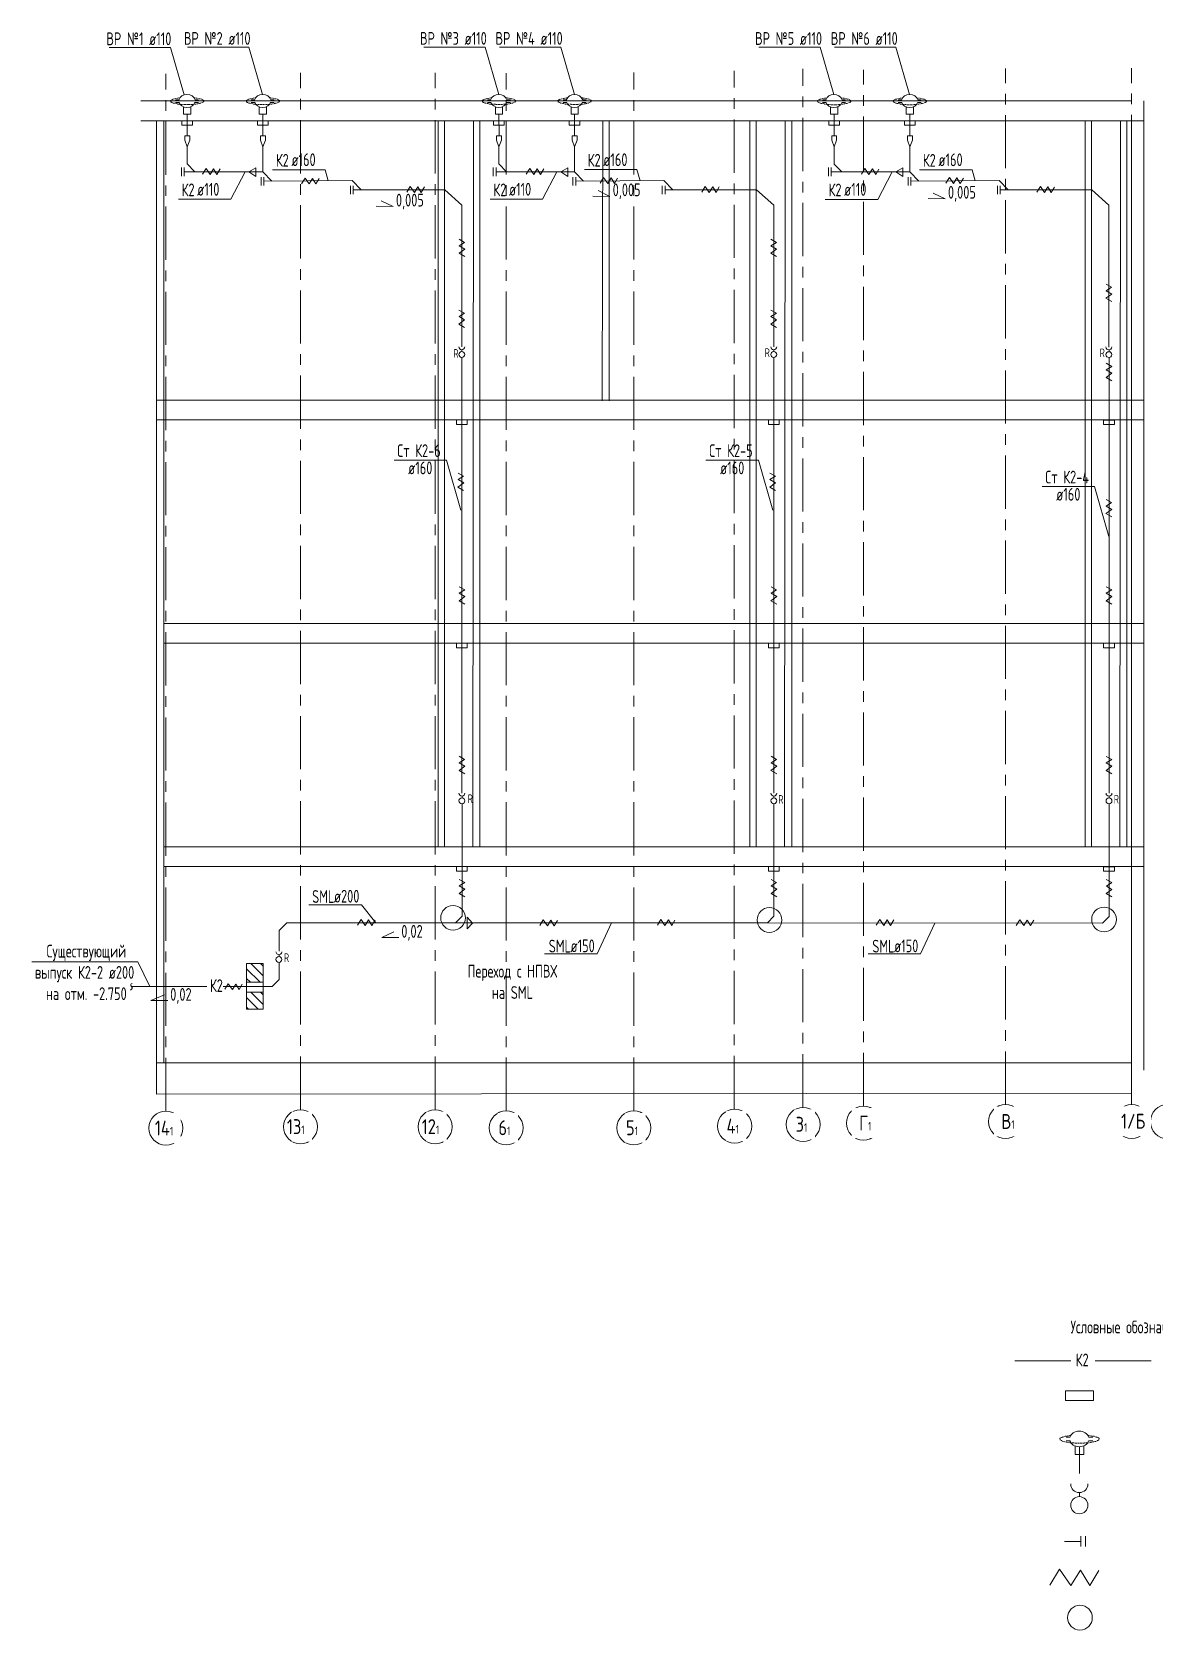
# Model space of a CAD drawing. Header units: millimetres. Extents: x -8689834 to 9419935, y -284943 to 166066.
# Drawn here: x -115107 to -88731, y -237618 to -200070 of the extents above; entities that cross this region are included whole.
import ezdxf

# ---------------------------------------------------------------- set-up
doc = ezdxf.new("R2010")
doc.units = ezdxf.units.MM
doc.header["$MEASUREMENT"] = 0
doc.linetypes.add('CENTER', pattern=[2, 1.25, -0.25, 0.25, -0.25])
doc.layers.get('0').update_dxf_attribs({"color": 250, "lineweight": 9})
for name, color, linetype in [('PDF _0', 7, 'Continuous'), ('PDF __ВК-Text VK', 7, 'Continuous'), ('PDF __ВК-противопожарная муфта', 1, 'Continuous'), ('PDF __ВК-стены', 7, 'Continuous'), ('PDF __Переход', 7, 'Continuous'), ('PDF __Пескоуловитель', 7, 'Continuous'), ('PDF __эл.подогрев', 1, 'Continuous'), ('PDF _АР_Перегородки кирпич штрих', 1, 'Continuous'), ('АР_Кровля дорожки', 245, 'Continuous')]:
    doc.layers.add(name, color=color, linetype=linetype)
doc.layers.add('PDF __К2', color=7, linetype='Continuous', true_color=0xb800b8)
doc.layers.add('АР_Оси', color=195, linetype='Continuous', lineweight=9)
doc.layers.add('ВК_канализация', color=32, linetype='Continuous', lineweight=30)
doc.styles.add('ISOCPEUR', font='isocpeur.ttf', dxfattribs={"width": 0.7})
doc.styles.add('ГОСТ 2.304', font='isocpeur.ttf', dxfattribs={"width": 0.7})

msp = doc.modelspace()

# ---------------------------------------------------------------- linework, layer by layer
at = {"color": 1, "ltscale": 500}
for centre in [(-105208.3, -220884.8), (-97771.5, -220935.7), (-89906.5, -220923), (-90472.2, -237327.8)]:
    msp.add_circle(centre, 290.3, dxfattribs=at)
at = {"layer": 'PDF _0', "lineweight": 13}
msp.add_lwpolyline([(-109671.8, -221960.8), (-109671.8, -223030.8), (-110062.5, -223030.8), (-110062.5, -221960.8)], close=True, dxfattribs=at)
for points in [[(-109671.8, -222399.7), (-110062.5, -222399.7)], [(-109671.8, -222634.1), (-110062.5, -222634.1)]]:
    msp.add_lwpolyline(points, dxfattribs=at)
at = {"layer": 'PDF __ВК-Text VK', "lineweight": 13}
for points in [[(-101800.2, -203797.4), (-101520.1, -203932.5), (-101922.7, -203924.7)], [(-93919.2, -203855.5), (-93639.1, -203990.5), (-94041.7, -203982.8)], [(-106895.3, -204039.3), (-106615.1, -204174.3), (-107017.8, -204166.5)], [(-106601.9, -221215.3), (-106884.6, -221344.9), (-106481.9, -221344.9)], [(-111992.1, -222694.2), (-112316.7, -222826.4), (-111913.9, -222826.4)]]:
    msp.add_lwpolyline(points, dxfattribs=at)
at = {"layer": 'PDF __ВК-противопожарная муфта', "lineweight": 13}
for points in [[(-111586.2, -202155.7), (-111333.7, -202155.7), (-111333.7, -202257.8), (-111586.2, -202257.8)], [(-109806.9, -202155.7), (-109554.5, -202155.7), (-109554.5, -202257.8), (-109806.9, -202257.8)], [(-104256.8, -202155.1), (-104004.3, -202155.1), (-104004.3, -202257.3), (-104256.8, -202257.3)], [(-102477.5, -202155.1), (-102225, -202155.1), (-102225, -202257.3), (-102477.5, -202257.3)], [(-96378.3, -202157.4), (-96125.9, -202157.4), (-96125.9, -202259.6), (-96378.3, -202259.6)], [(-94599.1, -202157.4), (-94346.6, -202157.4), (-94346.6, -202259.6), (-94599.1, -202259.6)], [(-105126.4, -209185.9), (-104873.9, -209185.9), (-104873.9, -209294.1), (-105126.4, -209294.1)], [(-97794, -209185.9), (-97541.5, -209185.9), (-97541.5, -209294.1), (-97794, -209294.1)], [(-89915.5, -209188.3), (-89663, -209188.3), (-89663, -209296.5), (-89915.5, -209296.5)], [(-105126.4, -214430.8), (-104873.9, -214430.8), (-104873.9, -214539), (-105126.4, -214539)], [(-97794, -214430.8), (-97541.5, -214430.8), (-97541.5, -214539), (-97794, -214539)], [(-89915.5, -214433.2), (-89663, -214433.2), (-89663, -214541.4), (-89915.5, -214541.4)], [(-105126.4, -219679.9), (-104873.9, -219679.9), (-104873.9, -219788.1), (-105126.4, -219788.1)], [(-97794, -219679.9), (-97541.5, -219679.9), (-97541.5, -219788.1), (-97794, -219788.1)], [(-89915.5, -219682.3), (-89663, -219682.3), (-89663, -219790.5), (-89915.5, -219790.5)], [(-90154.5, -232224.2), (-90154.5, -231995.8), (-90809.7, -231995.8), (-90809.7, -232224.2)]]:
    msp.add_lwpolyline(points, close=True, dxfattribs=at)
at = {"layer": 'PDF __ВК-стены', "color": 18, "lineweight": 13, "true_color": 0x000000}
for points in [[(-112551.2, -201690), (-89258, -201690)], [(-88970.1, -201690), (-88970.1, -224463.4)], [(-112551.2, -202155.7), (-89258, -202155.7)], [(-112551.2, -202155.7), (-89258, -202155.7)], [(-112177.8, -202155.7), (-112177.8, -225023.8)], [(-112008.5, -202155.7), (-112008.5, -224293.7)], [(-105561.5, -202161.4), (-105561.5, -219214.3)], [(-105411.2, -202161.4), (-105411.2, -219214.3)], [(-104728, -202155.7), (-104746.9, -219214.3)], [(-104577.6, -202155.7), (-104577.6, -219214.3)], [(-101687.3, -202162), (-101706.2, -208733.8)], [(-101536.9, -202162), (-101536.9, -208733.8)], [(-98232.1, -202161.4), (-98232.1, -219214.3)], [(-98081.7, -202161.4), (-98081.7, -219214.3)], [(-97398.5, -202155.7), (-97417.5, -219214.3)], [(-97248.2, -202155.7), (-97248.2, -219214.3)], [(-90353.7, -202163.7), (-90353.7, -219216.6)], [(-90203.3, -202163.7), (-90203.3, -219216.6)], [(-89520.1, -202158), (-89539.1, -219216.6)], [(-89369.7, -202158), (-89369.7, -219216.6)], [(-89258, -202155.7), (-89258, -224293.7)], [(-89258, -202155.7), (-88970.1, -202155.7)], [(-112177.8, -208720.3), (-89258, -208720.3)], [(-89258, -208720.3), (-88970.1, -208720.3)], [(-112174.7, -209185.9), (-89258, -209185.9)], [(-89258, -209185.9), (-88970.1, -209185.9)], [(-112008.5, -213969.4), (-89258, -213969.4)], [(-89258, -213969.4), (-88970.1, -213969.4)], [(-112008.5, -214430.8), (-89258, -214430.8)], [(-89258, -214430.8), (-88970.1, -214430.8)], [(-112008.5, -219214.3), (-89258, -219214.3)], [(-89258, -219214.3), (-88970.1, -219214.3)], [(-112008.5, -219679.9), (-89258, -219679.9)], [(-112008.5, -219679.9), (-89258, -219679.9)], [(-89258, -219679.9), (-88970.1, -219679.9)], [(-112177.8, -225023.8), (-89258, -225007.7)]]:
    msp.add_lwpolyline(points, dxfattribs=at)
at = {"layer": 'PDF __К2', "lineweight": 13}
for points in [[(-111646.3, -201663), (-111730.5, -201663)], [(-111730.5, -201729.1), (-111646.3, -201729.1)], [(-111544.1, -201831.3), (-111544.1, -201999.6)], [(-111375.8, -201999.6), (-111544.1, -201999.6)], [(-111460, -201999.6), (-111457, -202510.3)], [(-111375.8, -201831.3), (-111375.8, -201999.6)], [(-111189.5, -201663), (-111273.6, -201663)], [(-111273.6, -201729.1), (-111189.5, -201729.1)], [(-109867, -201663), (-109951.2, -201663)], [(-109951.2, -201729.1), (-109867, -201729.1)], [(-109764.9, -201831.3), (-109764.9, -201999.6)], [(-109596.6, -201999.6), (-109764.9, -201999.6)], [(-109680.7, -201999.6), (-109680.7, -202510.3)], [(-109596.6, -201831.3), (-109596.6, -201999.6)], [(-109410.2, -201663), (-109494.4, -201663)], [(-109494.4, -201729.1), (-109410.2, -201729.1)], [(-104316.9, -201662.4), (-104401, -201662.4)], [(-104401, -201728.5), (-104316.9, -201728.5)], [(-104214.7, -201830.7), (-104214.7, -201999)], [(-104046.4, -201999), (-104214.7, -201999)], [(-104130.5, -201999), (-104127.5, -202509.7)], [(-104046.4, -201830.7), (-104046.4, -201999)], [(-103860, -201662.4), (-103944.2, -201662.4)], [(-103944.2, -201728.5), (-103860, -201728.5)], [(-102537.6, -201662.4), (-102621.8, -201662.4)], [(-102621.8, -201728.5), (-102537.6, -201728.5)], [(-102435.4, -201830.7), (-102435.4, -201999)], [(-102267.1, -201999), (-102435.4, -201999)], [(-102351.3, -201999), (-102351.3, -202509.7)], [(-102267.1, -201830.7), (-102267.1, -201999)], [(-102080.8, -201662.4), (-102164.9, -201662.4)], [(-102164.9, -201728.5), (-102080.8, -201728.5)], [(-96438.4, -201664.7), (-96522.6, -201664.7)], [(-96522.6, -201730.9), (-96438.4, -201730.9)], [(-96336.3, -201833.1), (-96336.3, -202001.4)], [(-96167.9, -202001.4), (-96336.3, -202001.4)], [(-96252.1, -202001.4), (-96249.1, -202512.1)], [(-96167.9, -201833.1), (-96167.9, -202001.4)], [(-95981.6, -201664.7), (-96065.8, -201664.7)], [(-96065.8, -201730.9), (-95981.6, -201730.9)], [(-94659.2, -201664.7), (-94743.3, -201664.7)], [(-94743.3, -201730.9), (-94659.2, -201730.9)], [(-94557, -201833.1), (-94557, -202001.4)], [(-94388.7, -202001.4), (-94557, -202001.4)], [(-94472.8, -202001.4), (-94472.8, -202512.1)], [(-94388.7, -201833.1), (-94388.7, -202001.4)], [(-94202.3, -201664.7), (-94286.5, -201664.7)], [(-94286.5, -201730.9), (-94202.3, -201730.9)], [(-111460, -202768.8), (-111460, -203171.5), (-111279.6, -203357.9)], [(-109680.7, -202768.8), (-109680.7, -203357.9), (-109469.3, -203576.4)], [(-104130.5, -202768.2), (-104130.5, -203171), (-103950.2, -203357.3)], [(-102351.3, -202768.2), (-102351.3, -203357.3), (-102139.8, -203575.8)], [(-96252.1, -202770.6), (-96252.1, -203173.3), (-96071.8, -203359.6)], [(-94472.8, -202770.6), (-94472.8, -203359.6), (-94261.4, -203578.1)], [(-111592.2, -203255.7), (-111592.2, -203460)], [(-111526.1, -203255.7), (-111526.1, -203460)], [(-111526.1, -203357.9), (-109680.7, -203357.9)], [(-109720.7, -203480.2), (-109720.7, -203678.6)], [(-109654.6, -203480.2), (-109654.6, -203678.6)], [(-104262.8, -203255.1), (-104262.8, -203459.5)], [(-104196.7, -203255.1), (-104196.7, -203459.5)], [(-104196.7, -203357.3), (-102351.3, -203357.3)], [(-102391.3, -203479.6), (-102391.3, -203678)], [(-102325.1, -203479.6), (-102325.1, -203678)], [(-96384.3, -203257.5), (-96384.3, -203461.8)], [(-96318.2, -203257.5), (-96318.2, -203461.8)], [(-96318.2, -203359.6), (-94472.8, -203359.6)], [(-94512.8, -203482), (-94512.8, -203680.3)], [(-94446.7, -203482), (-94446.7, -203680.3)], [(-109654.6, -203576.4), (-107580.5, -203562)], [(-107620.4, -203684.3), (-107620.4, -203882.7)], [(-107580.5, -203562), (-107580.5, -203562), (-107369, -203780.5)], [(-107554.3, -203684.3), (-107554.3, -203882.7)], [(-107554.3, -203780.5), (-105403.3, -203780.5)], [(-105403.3, -203780.5), (-105000.2, -204141.4)], [(-102325.1, -203575.8), (-100251, -203561.5)], [(-100291, -203683.8), (-100291, -203882.1)], [(-100251, -203561.5), (-100251, -203561.5), (-100039.6, -203780)], [(-100224.9, -203683.8), (-100224.9, -203882.1)], [(-100224.9, -203780.5), (-98073.8, -203780.5)], [(-98073.8, -203780.5), (-97670.7, -204141.4)], [(-94446.7, -203578.1), (-92372.6, -203563.8)], [(-92412.6, -203686.1), (-92412.6, -203884.5)], [(-92372.6, -203563.8), (-92372.6, -203563.8), (-92161.1, -203782.3)], [(-92346.5, -203686.1), (-92346.5, -203884.5)], [(-92346.5, -203782.9), (-90195.4, -203782.9)], [(-90195.4, -203782.9), (-89792.3, -204143.7)], [(-105000.2, -204141.4), (-105000.2, -207471.5)], [(-97670.7, -204141.4), (-97670.7, -207471.5)], [(-89792.3, -204143.7), (-89792.3, -207473.9)], [(-105000.2, -207543.6), (-105000.2, -207579.7)], [(-105000.2, -207543.6), (-105000.2, -207579.7)], [(-97667.7, -207543.6), (-97667.7, -207579.7)], [(-97667.7, -207543.6), (-97667.7, -207579.7)], [(-89789.3, -207546), (-89789.3, -207582.1)], [(-89789.3, -207546), (-89789.3, -207582.1)], [(-105000.2, -207724), (-105000.2, -217954.5)], [(-97667.7, -207724), (-97667.7, -217954.5)], [(-89789.3, -207726.3), (-89789.3, -217956.8)], [(-104997.1, -218029.6), (-104997.1, -218071.7)], [(-104997.1, -218029.6), (-104997.1, -218071.7)], [(-104997.1, -218029.6), (-104997.1, -218071.7)], [(-97664.7, -218029.6), (-97664.7, -218071.7)], [(-97664.7, -218029.6), (-97664.7, -218071.7)], [(-97664.7, -218029.6), (-97664.7, -218071.7)], [(-89786.3, -218032), (-89786.3, -218074.1)], [(-89786.3, -218032), (-89786.3, -218074.1)], [(-89786.3, -218032), (-89786.3, -218074.1)], [(-104997.1, -218210), (-104997.1, -220848.8)], [(-97664.7, -218210), (-97664.7, -220848.8)], [(-89786.3, -218212.3), (-89786.3, -220851.2)], [(-109118.8, -221005.1), (-109299.1, -221185.4)], [(-109118.8, -221005.1), (-105357.8, -221005.1)], [(-105357.8, -221005.1), (-105153.4, -221005.1), (-104997.1, -220848.8)], [(-105153.4, -221005.1), (-97821, -221005.1), (-97664.7, -220848.8)], [(-97821, -221005.1), (-89942.6, -221007.4), (-89786.3, -220851.2)], [(-109299.1, -221185.4), (-109299.1, -221666.3)], [(-109299.1, -221756.5), (-109299.1, -221798.6)], [(-109299.1, -221936.8), (-109299.1, -222333.5)], [(-110994.2, -222495.8), (-112767.5, -222495.8)], [(-109461.4, -222495.8), (-110615.5, -222495.8)], [(-109299.1, -222333.5), (-109461.4, -222495.8)], [(-90690.3, -231294.7), (-92000.6, -231294.7)], [(-88802.3, -231294.7), (-90112.6, -231294.7)], [(-90701.5, -233089.8), (-90797.7, -233089.8)], [(-90166.5, -233089.8), (-90262.7, -233089.8)], [(-90797.7, -233173.9), (-90701.5, -233173.9)], [(-90581.3, -233294.1), (-90581.3, -233492.5)], [(-90382.9, -233492.5), (-90581.3, -233492.5)], [(-90485.1, -233312.2), (-90485.1, -233937.3)], [(-90382.9, -233294.1), (-90382.9, -233492.5)], [(-90262.7, -233173.9), (-90166.5, -233173.9)], [(-90485.1, -234490.3), (-90485.1, -234388.2)], [(-90485.1, -234490.3), (-90485.1, -234388.2)], [(-90449, -235416), (-90449, -235656.5)], [(-90340.8, -235416), (-90340.8, -235656.5)], [(-90449, -235536.3), (-90833.7, -235536.3)]]:
    msp.add_lwpolyline(points, dxfattribs=at)
at = {"layer": 'PDF __К2', "color": 7, "lineweight": 13}
for points in [[(-111399.9, -202510.3), (-111399.9, -202612.5), (-111460, -202768.8), (-111514.1, -202612.5), (-111514.1, -202510.3)], [(-109620.6, -202510.3), (-109620.6, -202612.5), (-109680.7, -202768.8), (-109734.8, -202612.5), (-109734.8, -202510.3)], [(-104070.4, -202509.7), (-104070.4, -202611.9), (-104130.5, -202768.2), (-104184.6, -202611.9), (-104184.6, -202509.7)], [(-102291.2, -202509.7), (-102291.2, -202611.9), (-102351.3, -202768.2), (-102405.4, -202611.9), (-102405.4, -202509.7)], [(-96192, -202512.1), (-96192, -202614.3), (-96252.1, -202770.6), (-96306.2, -202614.3), (-96306.2, -202512.1)], [(-94412.7, -202512.1), (-94412.7, -202614.3), (-94472.8, -202770.6), (-94526.9, -202614.3), (-94526.9, -202512.1)]]:
    msp.add_lwpolyline(points, close=True, dxfattribs=at)
for points in [[(-109843, -203259.3), (-109843, -203466.1), (-110005.3, -203357.9), (-109843, -203259.3)], [(-102513.6, -203258.8), (-102513.6, -203465.5), (-102675.9, -203357.3), (-102513.6, -203258.8)], [(-94635.1, -203261.1), (-94635.1, -203467.8), (-94797.4, -203359.6), (-94635.1, -203261.1)]]:
    msp.add_lwpolyline(points, dxfattribs=at)
at = {"layer": 'PDF __К2', "lineweight": 13}
for centre, radius in [((-105003.2, -207648.8), 69.1), ((-97670.7, -207648.8), 69.1), ((-89792.3, -207651.2), 69.1), ((-105000.2, -218134.8), 69.1), ((-97667.7, -218134.8), 69.1), ((-89789.3, -218137.2), 69.1), ((-109302.1, -221861.7), 69.1), ((-90488.1, -234685.7), 201.4)]:
    msp.add_circle(centre, radius, dxfattribs=at)
for centre, radius, start, end in [((-105003.2, -207468.5), 69.1, 180.00003, 359.99997), ((-97670.7, -207468.5), 69.1, 180.00003, 359.99997), ((-89792.3, -207470.8), 69.1, 180.00003, 359.99997), ((-105000.2, -217954.5), 69.1, 180.00003, 359.99997), ((-97667.7, -217954.5), 69.1, 180.00003, 359.99997), ((-89789.3, -217956.8), 69.1, 180.00003, 359.99997), ((-109302.1, -221681.3), 69.1, 179.98351, 359.98351), ((-90488.1, -234186.8), 201.4, 180, 0)]:
    msp.add_arc(centre, radius, start, end, dxfattribs=at)
for points in [[(-111463, -201536.7), (-111551.6, -201536.7), (-111628.4, -201586.5), (-111647.8, -201656.6)], [(-111278.2, -201656.6), (-111297.5, -201586.5), (-111374.3, -201536.7), (-111463, -201536.7)], [(-109683.7, -201536.7), (-109772.4, -201536.7), (-109849.2, -201586.5), (-109868.5, -201656.6)], [(-109498.9, -201656.6), (-109518.3, -201586.5), (-109595.1, -201536.7), (-109683.7, -201536.7)], [(-104133.5, -201536.2), (-104222.2, -201536.2), (-104299, -201586), (-104318.3, -201656)], [(-103948.8, -201656), (-103968.1, -201586), (-104044.9, -201536.2), (-104133.5, -201536.2)], [(-102354.3, -201536.2), (-102442.9, -201536.2), (-102519.7, -201586), (-102539.1, -201656)], [(-102169.5, -201656), (-102188.8, -201586), (-102265.6, -201536.2), (-102354.3, -201536.2)], [(-96255.1, -201538.5), (-96343.8, -201538.5), (-96420.5, -201588.3), (-96439.9, -201658.4)], [(-96070.3, -201658.4), (-96089.7, -201588.3), (-96166.4, -201538.5), (-96255.1, -201538.5)], [(-94475.8, -201538.5), (-94564.5, -201538.5), (-94641.3, -201588.3), (-94660.6, -201658.4)], [(-94291.1, -201658.4), (-94310.4, -201588.3), (-94387.2, -201538.5), (-94475.8, -201538.5)], [(-111647.8, -201723.5), (-111628.4, -201793.5), (-111551.6, -201843.3), (-111463, -201843.3)], [(-111463, -201843.3), (-111374.3, -201843.3), (-111297.5, -201793.5), (-111278.2, -201723.5)], [(-109868.5, -201723.5), (-109849.2, -201793.5), (-109772.4, -201843.3), (-109683.7, -201843.3)], [(-109683.7, -201843.3), (-109595.1, -201843.3), (-109518.3, -201793.5), (-109498.9, -201723.5)], [(-104318.3, -201722.9), (-104299, -201792.9), (-104222.2, -201842.7), (-104133.5, -201842.7)], [(-104133.5, -201842.7), (-104044.9, -201842.7), (-103968.1, -201792.9), (-103948.8, -201722.9)], [(-102539.1, -201722.9), (-102519.7, -201792.9), (-102442.9, -201842.7), (-102354.3, -201842.7)], [(-102354.3, -201842.7), (-102265.6, -201842.7), (-102188.8, -201792.9), (-102169.5, -201722.9)], [(-96439.9, -201725.2), (-96420.5, -201795.3), (-96343.8, -201845.1), (-96255.1, -201845.1)], [(-96255.1, -201845.1), (-96166.4, -201845.1), (-96089.7, -201795.3), (-96070.3, -201725.2)], [(-94660.6, -201725.2), (-94641.3, -201795.3), (-94564.5, -201845.1), (-94475.8, -201845.1)], [(-94475.8, -201845.1), (-94387.2, -201845.1), (-94310.4, -201795.3), (-94291.1, -201725.2)], [(-90488.1, -232945.5), (-90593.6, -232945.5), (-90685.1, -233005.1), (-90708.1, -233088.8)], [(-90708.1, -233168.8), (-90685.1, -233252.6), (-90593.6, -233312.2), (-90488.1, -233312.2)], [(-90268.1, -233088.8), (-90291.1, -233005.1), (-90382.6, -232945.5), (-90488.1, -232945.5)], [(-90488.1, -233312.2), (-90382.6, -233312.2), (-90291.1, -233252.6), (-90268.1, -233168.8)]]:
    msp.add_open_spline(points, degree=3, dxfattribs=at)
at = {"layer": 'PDF __Переход', "lineweight": 13}
msp.add_lwpolyline([(-104755.1, -221007.3), (-104875.3, -220869.1), (-104875.3, -221145.6)], close=True, dxfattribs=at)
at = {"layer": 'PDF __Пескоуловитель', "lineweight": 13}
msp.add_lwpolyline([(-112749.5, -222423.7), (-112773.5, -222435.7), (-112785.5, -222453.8), (-112779.5, -222471.8), (-112767.5, -222495.8), (-112755.5, -222519.9), (-112755.5, -222543.9), (-112767.5, -222562), (-112791.5, -222580)], dxfattribs=at)
at = {"layer": 'PDF __эл.подогрев', "lineweight": 13}
for points in [[(-111712.4, -201632.9), (-111688.4, -201626.9)], [(-111676.4, -201626.9), (-111652.3, -201620.9)], [(-111640.3, -201620.9), (-111628.3, -201620.9)], [(-111291.7, -201620.9), (-111267.6, -201620.9)], [(-111255.6, -201626.9), (-111231.6, -201626.9)], [(-111219.5, -201626.9), (-111189.5, -201632.9)], [(-109933.2, -201632.9), (-109909.1, -201626.9)], [(-109897.1, -201626.9), (-109873.1, -201620.9)], [(-109861, -201620.9), (-109849, -201620.9)], [(-109512.4, -201620.9), (-109488.4, -201620.9)], [(-109476.3, -201626.9), (-109452.3, -201626.9)], [(-109440.3, -201626.9), (-109410.2, -201632.9)], [(-104383, -201632.3), (-104359, -201626.3)], [(-104346.9, -201626.3), (-104322.9, -201620.3)], [(-104310.9, -201620.3), (-104298.9, -201620.3)], [(-103962.2, -201620.3), (-103938.2, -201620.3)], [(-103926.2, -201626.3), (-103902.1, -201626.3)], [(-103890.1, -201626.3), (-103860, -201632.3)], [(-102603.7, -201632.3), (-102579.7, -201626.3)], [(-102567.7, -201626.3), (-102543.6, -201620.3)], [(-102531.6, -201620.3), (-102519.6, -201620.3)], [(-102183, -201620.3), (-102158.9, -201620.3)], [(-102146.9, -201626.3), (-102122.9, -201626.3)], [(-102110.8, -201626.3), (-102080.8, -201632.3)], [(-96504.6, -201634.7), (-96480.5, -201628.7)], [(-96468.5, -201628.7), (-96444.5, -201622.7)], [(-96432.4, -201622.7), (-96420.4, -201622.7)], [(-96083.8, -201622.7), (-96059.7, -201622.7)], [(-96047.7, -201628.7), (-96023.7, -201628.7)], [(-96011.7, -201628.7), (-95981.6, -201634.7)], [(-94725.3, -201634.7), (-94701.3, -201628.7)], [(-94689.2, -201628.7), (-94665.2, -201622.7)], [(-94653.2, -201622.7), (-94641.1, -201622.7)], [(-94304.5, -201622.7), (-94280.5, -201622.7)], [(-94268.5, -201628.7), (-94244.4, -201628.7)], [(-94232.4, -201628.7), (-94202.3, -201634.7)], [(-111850.7, -201687), (-111850.7, -201681), (-111832.7, -201669)], [(-111838.7, -201717.1), (-111844.7, -201711), (-111850.7, -201699)], [(-111802.6, -201735.1), (-111820.6, -201729.1), (-111826.6, -201723.1)], [(-111820.6, -201663), (-111796.6, -201650.9)], [(-111766.5, -201747.1), (-111784.6, -201741.1), (-111790.6, -201735.1)], [(-111784.6, -201650.9), (-111760.5, -201644.9)], [(-111730.5, -201753.1), (-111736.5, -201753.1), (-111754.5, -201747.1)], [(-111748.5, -201638.9), (-111724.5, -201632.9)], [(-111694.4, -201759.1), (-111718.4, -201753.1)], [(-111658.3, -201765.1), (-111676.4, -201765.1), (-111682.4, -201759.1)], [(-111622.3, -201771.2), (-111646.3, -201765.1)], [(-111586.2, -201771.2), (-111610.2, -201771.2)], [(-111544.1, -201771.2), (-111568.2, -201771.2)], [(-111508.1, -201777.2), (-111532.1, -201777.2)], [(-111472, -201777.2), (-111496, -201777.2)], [(-111435.9, -201777.2), (-111460, -201777.2)], [(-111393.8, -201777.2), (-111423.9, -201777.2)], [(-111357.8, -201771.2), (-111381.8, -201777.2)], [(-111321.7, -201771.2), (-111345.8, -201771.2)], [(-111285.7, -201765.1), (-111309.7, -201771.2)], [(-111249.6, -201765.1), (-111273.6, -201765.1)], [(-111207.5, -201759.1), (-111231.6, -201759.1)], [(-111171.4, -201753.1), (-111183.5, -201753.1), (-111195.5, -201753.1)], [(-111177.5, -201638.9), (-111171.4, -201638.9), (-111153.4, -201644.9)], [(-111135.4, -201741.1), (-111159.4, -201747.1)], [(-111141.4, -201644.9), (-111123.4, -201650.9), (-111117.3, -201650.9)], [(-111099.3, -201729.1), (-111123.4, -201735.1)], [(-111105.3, -201656.9), (-111087.3, -201663), (-111087.3, -201669)], [(-111069.3, -201705), (-111075.3, -201711), (-111087.3, -201723.1)], [(-111075.3, -201675), (-111069.3, -201681), (-111063.2, -201699)], [(-110071.4, -201687), (-110071.4, -201681), (-110053.4, -201669)], [(-110059.4, -201717.1), (-110065.4, -201711), (-110071.4, -201699)], [(-110023.3, -201735.1), (-110041.4, -201729.1), (-110047.4, -201723.1)], [(-110041.4, -201663), (-110017.3, -201650.9)], [(-109987.3, -201747.1), (-110005.3, -201741.1), (-110011.3, -201735.1)], [(-110005.3, -201650.9), (-109981.3, -201644.9)], [(-109951.2, -201753.1), (-109957.2, -201753.1), (-109975.2, -201747.1)], [(-109969.2, -201638.9), (-109945.2, -201632.9)], [(-109915.1, -201759.1), (-109939.2, -201753.1)], [(-109879.1, -201765.1), (-109897.1, -201765.1), (-109903.1, -201759.1)], [(-109843, -201771.2), (-109867, -201765.1)], [(-109806.9, -201771.2), (-109831, -201771.2)], [(-109764.9, -201771.2), (-109788.9, -201771.2)], [(-109728.8, -201777.2), (-109752.8, -201777.2)], [(-109692.7, -201777.2), (-109716.8, -201777.2)], [(-109656.7, -201777.2), (-109680.7, -201777.2)], [(-109614.6, -201777.2), (-109644.6, -201777.2)], [(-109578.5, -201771.2), (-109602.6, -201777.2)], [(-109542.5, -201771.2), (-109566.5, -201771.2)], [(-109506.4, -201765.1), (-109530.4, -201771.2)], [(-109470.3, -201765.1), (-109494.4, -201765.1)], [(-109428.2, -201759.1), (-109452.3, -201759.1)], [(-109392.2, -201753.1), (-109404.2, -201753.1), (-109416.2, -201753.1)], [(-109398.2, -201638.9), (-109392.2, -201638.9), (-109374.1, -201644.9)], [(-109356.1, -201741.1), (-109380.2, -201747.1)], [(-109362.1, -201644.9), (-109344.1, -201650.9), (-109338.1, -201650.9)], [(-109320, -201729.1), (-109344.1, -201735.1)], [(-109326.1, -201656.9), (-109308, -201663), (-109308, -201669)], [(-109290, -201705), (-109296, -201711), (-109308, -201723.1)], [(-109296, -201675), (-109290, -201681), (-109284, -201699)], [(-104521.3, -201686.4), (-104521.3, -201680.4), (-104503.2, -201668.4)], [(-104509.2, -201716.5), (-104515.2, -201710.5), (-104521.3, -201698.5)], [(-104473.2, -201734.5), (-104491.2, -201728.5), (-104497.2, -201722.5)], [(-104491.2, -201662.4), (-104467.2, -201650.4)], [(-104437.1, -201746.6), (-104455.1, -201740.5), (-104461.1, -201734.5)], [(-104455.1, -201650.4), (-104431.1, -201644.4)], [(-104401, -201752.6), (-104407, -201752.6), (-104425.1, -201746.6)], [(-104419.1, -201638.4), (-104395, -201632.3)], [(-104365, -201758.6), (-104389, -201752.6)], [(-104328.9, -201764.6), (-104346.9, -201764.6), (-104352.9, -201758.6)], [(-104292.8, -201770.6), (-104316.9, -201764.6)], [(-104256.8, -201770.6), (-104280.8, -201770.6)], [(-104214.7, -201770.6), (-104238.7, -201770.6)], [(-104178.6, -201776.6), (-104202.7, -201776.6)], [(-104142.6, -201776.6), (-104166.6, -201776.6)], [(-104106.5, -201776.6), (-104130.5, -201776.6)], [(-104064.4, -201776.6), (-104094.5, -201776.6)], [(-104028.4, -201770.6), (-104052.4, -201776.6)], [(-103992.3, -201770.6), (-104016.3, -201770.6)], [(-103956.2, -201764.6), (-103980.3, -201770.6)], [(-103920.2, -201764.6), (-103944.2, -201764.6)], [(-103878.1, -201758.6), (-103902.1, -201758.6)], [(-103842, -201752.6), (-103854, -201752.6), (-103866.1, -201752.6)], [(-103848, -201638.4), (-103842, -201638.4), (-103824, -201644.4)], [(-103805.9, -201740.5), (-103830, -201746.6)], [(-103812, -201644.4), (-103793.9, -201650.4), (-103787.9, -201650.4)], [(-103769.9, -201728.5), (-103793.9, -201734.5)], [(-103775.9, -201656.4), (-103757.9, -201662.4), (-103757.9, -201668.4)], [(-103739.8, -201704.5), (-103745.8, -201710.5), (-103757.9, -201722.5)], [(-103745.8, -201674.4), (-103739.8, -201680.4), (-103733.8, -201698.5)], [(-102742, -201686.4), (-102742, -201680.4), (-102724, -201668.4)], [(-102730, -201716.5), (-102736, -201710.5), (-102742, -201698.5)], [(-102693.9, -201734.5), (-102711.9, -201728.5), (-102717.9, -201722.5)], [(-102711.9, -201662.4), (-102687.9, -201650.4)], [(-102657.8, -201746.6), (-102675.9, -201740.5), (-102681.9, -201734.5)], [(-102675.9, -201650.4), (-102651.8, -201644.4)], [(-102621.8, -201752.6), (-102627.8, -201752.6), (-102645.8, -201746.6)], [(-102639.8, -201638.4), (-102615.8, -201632.3)], [(-102585.7, -201758.6), (-102609.8, -201752.6)], [(-102549.6, -201764.6), (-102567.7, -201764.6), (-102573.7, -201758.6)], [(-102513.6, -201770.6), (-102537.6, -201764.6)], [(-102477.5, -201770.6), (-102501.6, -201770.6)], [(-102435.4, -201770.6), (-102459.5, -201770.6)], [(-102399.4, -201776.6), (-102423.4, -201776.6)], [(-102363.3, -201776.6), (-102387.3, -201776.6)], [(-102327.2, -201776.6), (-102351.3, -201776.6)], [(-102285.2, -201776.6), (-102315.2, -201776.6)], [(-102249.1, -201770.6), (-102273.1, -201776.6)], [(-102213, -201770.6), (-102237.1, -201770.6)], [(-102177, -201764.6), (-102201, -201770.6)], [(-102140.9, -201764.6), (-102164.9, -201764.6)], [(-102098.8, -201758.6), (-102122.9, -201758.6)], [(-102062.7, -201752.6), (-102074.8, -201752.6), (-102086.8, -201752.6)], [(-102068.8, -201638.4), (-102062.7, -201638.4), (-102044.7, -201644.4)], [(-102026.7, -201740.5), (-102050.7, -201746.6)], [(-102032.7, -201644.4), (-102014.7, -201650.4), (-102008.6, -201650.4)], [(-101990.6, -201728.5), (-102014.7, -201734.5)], [(-101996.6, -201656.4), (-101978.6, -201662.4), (-101978.6, -201668.4)], [(-101960.6, -201704.5), (-101966.6, -201710.5), (-101978.6, -201722.5)], [(-101966.6, -201674.4), (-101960.6, -201680.4), (-101954.5, -201698.5)], [(-96642.8, -201688.8), (-96642.8, -201682.8), (-96624.8, -201670.8)], [(-96630.8, -201718.8), (-96636.8, -201712.8), (-96642.8, -201700.8)], [(-96594.7, -201736.9), (-96612.8, -201730.9), (-96618.8, -201724.9)], [(-96612.8, -201664.7), (-96588.7, -201652.7)], [(-96558.7, -201748.9), (-96576.7, -201742.9), (-96582.7, -201736.9)], [(-96576.7, -201652.7), (-96552.7, -201646.7)], [(-96522.6, -201754.9), (-96528.6, -201754.9), (-96546.6, -201748.9)], [(-96540.6, -201640.7), (-96516.6, -201634.7)], [(-96486.5, -201760.9), (-96510.6, -201754.9)], [(-96450.5, -201766.9), (-96468.5, -201766.9), (-96474.5, -201760.9)], [(-96414.4, -201772.9), (-96438.4, -201766.9)], [(-96378.3, -201772.9), (-96402.4, -201772.9)], [(-96336.3, -201772.9), (-96360.3, -201772.9)], [(-96300.2, -201779), (-96324.2, -201779)], [(-96264.1, -201779), (-96288.2, -201779)], [(-96228.1, -201779), (-96252.1, -201779)], [(-96186, -201779), (-96216, -201779)], [(-96149.9, -201772.9), (-96174, -201779)], [(-96113.8, -201772.9), (-96137.9, -201772.9)], [(-96077.8, -201766.9), (-96101.8, -201772.9)], [(-96041.7, -201766.9), (-96065.8, -201766.9)], [(-95999.6, -201760.9), (-96023.7, -201760.9)], [(-95963.6, -201754.9), (-95975.6, -201754.9), (-95987.6, -201754.9)], [(-95969.6, -201640.7), (-95963.6, -201640.7), (-95945.5, -201646.7)], [(-95927.5, -201742.9), (-95951.5, -201748.9)], [(-95933.5, -201646.7), (-95915.5, -201652.7), (-95909.5, -201652.7)], [(-95891.4, -201730.9), (-95915.5, -201736.9)], [(-95897.4, -201658.7), (-95879.4, -201664.7), (-95879.4, -201670.8)], [(-95861.4, -201706.8), (-95867.4, -201712.8), (-95879.4, -201724.9)], [(-95867.4, -201676.8), (-95861.4, -201682.8), (-95855.4, -201700.8)], [(-94863.6, -201688.8), (-94863.6, -201682.8), (-94845.5, -201670.8)], [(-94851.5, -201718.8), (-94857.5, -201712.8), (-94863.6, -201700.8)], [(-94815.5, -201736.9), (-94833.5, -201730.9), (-94839.5, -201724.9)], [(-94833.5, -201664.7), (-94809.5, -201652.7)], [(-94779.4, -201748.9), (-94797.4, -201742.9), (-94803.4, -201736.9)], [(-94797.4, -201652.7), (-94773.4, -201646.7)], [(-94743.3, -201754.9), (-94749.3, -201754.9), (-94767.4, -201748.9)], [(-94761.4, -201640.7), (-94737.3, -201634.7)], [(-94707.3, -201760.9), (-94731.3, -201754.9)], [(-94671.2, -201766.9), (-94689.2, -201766.9), (-94695.2, -201760.9)], [(-94635.1, -201772.9), (-94659.2, -201766.9)], [(-94599.1, -201772.9), (-94623.1, -201772.9)], [(-94557, -201772.9), (-94581, -201772.9)], [(-94520.9, -201779), (-94545, -201779)], [(-94484.9, -201779), (-94508.9, -201779)], [(-94448.8, -201779), (-94472.8, -201779)], [(-94406.7, -201779), (-94436.8, -201779)], [(-94370.6, -201772.9), (-94394.7, -201779)], [(-94334.6, -201772.9), (-94358.6, -201772.9)], [(-94298.5, -201766.9), (-94322.6, -201772.9)], [(-94262.4, -201766.9), (-94286.5, -201766.9)], [(-94220.4, -201760.9), (-94244.4, -201760.9)], [(-94184.3, -201754.9), (-94196.3, -201754.9), (-94208.4, -201754.9)], [(-94190.3, -201640.7), (-94184.3, -201640.7), (-94166.3, -201646.7)], [(-94148.2, -201742.9), (-94172.3, -201748.9)], [(-94154.3, -201646.7), (-94136.2, -201652.7), (-94130.2, -201652.7)], [(-94112.2, -201730.9), (-94136.2, -201736.9)], [(-94118.2, -201658.7), (-94100.2, -201664.7), (-94100.2, -201670.8)], [(-94082.1, -201706.8), (-94088.1, -201712.8), (-94100.2, -201724.9)], [(-94088.1, -201676.8), (-94082.1, -201682.8), (-94076.1, -201700.8)], [(-90929.9, -233155.9), (-90935.9, -233149.9), (-90947.9, -233137.9)], [(-90941.9, -233125.8), (-90941.9, -233113.8), (-90929.9, -233107.8)], [(-90917.9, -233101.8), (-90917.9, -233095.8), (-90893.8, -233089.8)], [(-90899.9, -233173.9), (-90905.9, -233167.9), (-90917.9, -233161.9)], [(-90881.8, -233083.8), (-90875.8, -233083.8), (-90863.8, -233077.8)], [(-90851.8, -233071.7), (-90821.7, -233065.7)], [(-90809.7, -233065.7), (-90785.6, -233059.7)], [(-90773.6, -233059.7), (-90755.6, -233053.7), (-90749.6, -233053.7)], [(-90737.6, -233053.7), (-90713.5, -233047.7)], [(-90701.5, -233047.7), (-90677.4, -233041.7)], [(-90286.7, -233041.7), (-90262.7, -233047.7)], [(-90250.7, -233047.7), (-90226.6, -233053.7)], [(-90208.6, -233053.7), (-90184.5, -233059.7)], [(-90172.5, -233059.7), (-90148.5, -233065.7)], [(-90136.5, -233065.7), (-90112.4, -233071.7)], [(-90100.4, -233077.8), (-90088.4, -233083.8), (-90076.3, -233083.8)], [(-90046.3, -233161.9), (-90058.3, -233167.9), (-90070.3, -233173.9)], [(-90064.3, -233089.8), (-90046.3, -233095.8), (-90046.3, -233101.8)], [(-90022.2, -233137.9), (-90028.3, -233149.9), (-90040.3, -233155.9)], [(-90034.3, -233107.8), (-90022.2, -233113.8), (-90022.2, -233125.8)], [(-90863.8, -233185.9), (-90887.8, -233179.9)], [(-90827.7, -233198), (-90851.8, -233192)], [(-90791.7, -233204), (-90809.7, -233198), (-90815.7, -233198)], [(-90749.6, -233210), (-90779.6, -233204)], [(-90713.5, -233216), (-90737.6, -233210)], [(-90677.4, -233216), (-90701.5, -233216)], [(-90641.4, -233222), (-90659.4, -233222), (-90665.4, -233222)], [(-90605.3, -233222), (-90629.4, -233222)], [(-90563.2, -233228), (-90569.2, -233228), (-90593.3, -233228)], [(-90527.2, -233228), (-90551.2, -233228)], [(-90491.1, -233228), (-90515.1, -233228)], [(-90455, -233228), (-90479.1, -233228)], [(-90413, -233228), (-90443, -233228)], [(-90376.9, -233228), (-90394.9, -233228), (-90400.9, -233228)], [(-90340.8, -233222), (-90364.9, -233222)], [(-90304.8, -233222), (-90328.8, -233222)], [(-90268.7, -233216), (-90292.7, -233222)], [(-90226.6, -233210), (-90250.7, -233216)], [(-90190.6, -233204), (-90214.6, -233210)], [(-90154.5, -233198), (-90160.5, -233198), (-90178.5, -233204)], [(-90118.4, -233192), (-90142.5, -233198)], [(-90082.4, -233179.9), (-90100.4, -233185.9), (-90106.4, -233185.9)]]:
    msp.add_lwpolyline(points, dxfattribs=at)
at = {"layer": 'PDF _АР_Перегородки кирпич штрих', "color": 7, "lineweight": 13}
for points in [[(-110062.5, -222081.1), (-109743.9, -222399.7)], [(-109960.3, -221960.8), (-109671.8, -222249.4)], [(-109737.9, -221960.8), (-109671.8, -222021)], [(-110062.5, -222309.5), (-109966.3, -222399.7)], [(-109960.3, -222634.1), (-109671.8, -222922.6)], [(-109731.9, -222634.1), (-109671.8, -222694.2)], [(-110062.5, -222754.3), (-109792, -223030.8)], [(-110062.5, -222982.7), (-110014.4, -223030.8)]]:
    msp.add_lwpolyline(points, dxfattribs=at)
at = {"layer": 'АР_Кровля дорожки', "color": 7, "lineweight": 13, "ltscale": 500}
for points in [[(-113291.3, -200433.7), (-111850.9, -200433.7), (-111527, -201545.8)], [(-111449.1, -200424.7), (-110008.7, -200424.7), (-109684.9, -201536.7)], [(-105897.8, -200424.1), (-104457.4, -200424.1), (-104133.6, -201536.2)], [(-104118.6, -200424.1), (-102678.2, -200424.1), (-102354.3, -201536.2)], [(-98019.3, -200426.5), (-96579, -200426.5), (-96255.1, -201538.5)], [(-96240.1, -200426.5), (-94799.7, -200426.5), (-94475.8, -201538.5)], [(-111096.4, -203411.4), (-111014.6, -203279), (-110918.3, -203416.4), (-110837.1, -203286.4), (-110759.8, -203416.4), (-110684.5, -203289.3)], [(-108770.6, -203635.5), (-108688.8, -203503), (-108592.4, -203640.4), (-108511.2, -203510.4), (-108433.9, -203640.4), (-108358.6, -203513.4)], [(-103488.7, -203410.8), (-103406.9, -203278.4), (-103310.5, -203415.8), (-103229.3, -203285.8), (-103152, -203415.8), (-103076.7, -203288.7)], [(-101751.6, -203623.9), (-101669.8, -203491.5), (-101573.4, -203628.9), (-101492.2, -203498.9), (-101415, -203628.9), (-101339.6, -203501.8)], [(-95610.2, -203413.2), (-95528.4, -203280.7), (-95432.1, -203418.2), (-95350.9, -203288.2), (-95273.6, -203418.2), (-95198.3, -203291.1)], [(-93624.3, -203624.5), (-93542.5, -203492.1), (-93446.2, -203629.5), (-93365, -203499.5), (-93287.7, -203629.5), (-93212.4, -203502.4)], [(-106295.6, -203834), (-106213.8, -203701.6), (-106117.4, -203839), (-106036.2, -203709), (-105959, -203839), (-105883.6, -203712)], [(-99364, -203834), (-99282.3, -203701.6), (-99185.9, -203839), (-99104.7, -203709), (-99027.4, -203839), (-98952.1, -203712)], [(-91485.6, -203836.4), (-91403.8, -203704), (-91307.5, -203841.4), (-91226.3, -203711.4), (-91149, -203841.4), (-91073.7, -203714.3)], [(-104934.3, -205349.8), (-105068.7, -205271.3), (-104933.8, -205171.6), (-105065.8, -205093.7), (-104937.7, -205013.1), (-105066.7, -204941)], [(-97604.8, -205349.8), (-97739.3, -205271.3), (-97604.3, -205171.6), (-97736.3, -205093.7), (-97608.3, -205013.1), (-97737.2, -204941)], [(-89726.4, -206406.5), (-89860.8, -206328), (-89725.9, -206228.3), (-89857.9, -206150.3), (-89729.9, -206069.8), (-89858.8, -205997.7)], [(-104937.3, -207011.8), (-105071.7, -206933.4), (-104936.8, -206833.6), (-105068.8, -206755.7), (-104940.7, -206675.2), (-105069.7, -206603.1)], [(-97604.8, -207011.8), (-97739.3, -206933.4), (-97604.3, -206833.6), (-97736.3, -206755.7), (-97608.3, -206675.2), (-97737.2, -206603.1)], [(-89723.4, -208263.6), (-89857.8, -208185.2), (-89722.9, -208085.4), (-89854.9, -208007.5), (-89726.9, -207927), (-89855.8, -207854.8)], [(-104959.7, -210845.4), (-105094.1, -210767), (-104959.2, -210667.2), (-105091.2, -210589.3), (-104963.2, -210508.7), (-105092.1, -210436.6)], [(-97627.3, -210845.4), (-97761.7, -210767), (-97626.8, -210667.2), (-97758.8, -210589.3), (-97630.7, -210508.7), (-97759.6, -210436.6)], [(-89726.6, -211465.7), (-89861, -211387.3), (-89726.1, -211287.5), (-89858.1, -211209.6), (-89730, -211129.1), (-89859, -211056.9)], [(-104931.3, -213512.7), (-105065.7, -213434.3), (-104930.8, -213334.5), (-105062.8, -213256.6), (-104934.7, -213176.1), (-105063.6, -213104)], [(-97601.8, -213512.7), (-97736.3, -213434.3), (-97601.3, -213334.5), (-97733.3, -213256.6), (-97605.3, -213176.1), (-97734.2, -213104)], [(-89723.4, -213512.7), (-89857.8, -213434.3), (-89722.9, -213334.5), (-89854.9, -213256.6), (-89726.9, -213176.1), (-89855.8, -213104)], [(-104934.3, -217497.8), (-105068.7, -217419.4), (-104933.8, -217319.6), (-105065.8, -217241.7), (-104937.7, -217161.2), (-105066.7, -217089.1)], [(-97601.8, -217497.8), (-97736.3, -217419.4), (-97601.3, -217319.6), (-97733.3, -217241.7), (-97605.3, -217161.2), (-97734.2, -217089.1)], [(-89723.4, -217500.2), (-89857.8, -217421.7), (-89722.9, -217322), (-89854.9, -217244), (-89726.9, -217163.5), (-89855.8, -217091.4)], [(-104931.3, -220392.1), (-105065.7, -220313.7), (-104930.8, -220213.9), (-105062.8, -220136), (-104934.7, -220055.5), (-105063.6, -219983.4)], [(-97598.8, -220392.1), (-97733.3, -220313.7), (-97598.3, -220213.9), (-97730.3, -220136), (-97602.3, -220055.5), (-97731.2, -219983.4)], [(-89720.4, -220394.5), (-89854.8, -220316), (-89719.9, -220216.3), (-89851.9, -220138.3), (-89723.8, -220057.8), (-89852.8, -219985.7)], [(-107453, -221058.6), (-107371.2, -220926.2), (-107274.9, -221063.6), (-107193.7, -220933.6), (-107116.4, -221063.6), (-107041, -220936.5)], [(-103169.3, -221067), (-103087.5, -220934.5), (-102991.1, -221071.9), (-102909.9, -220941.9), (-102832.6, -221071.9), (-102757.3, -220944.9)], [(-100404.9, -221059.4), (-100323.1, -220927), (-100226.8, -221064.4), (-100145.6, -220934.4), (-100068.3, -221064.4), (-99992.9, -220937.3)], [(-95259.9, -221057.2), (-95178.1, -220924.8), (-95081.7, -221062.2), (-95000.5, -220932.2), (-94923.2, -221062.2), (-94847.9, -220935.1)], [(-91969.6, -221061.6), (-91887.8, -220929.2), (-91791.4, -221066.6), (-91710.2, -220936.6), (-91632.9, -221066.6), (-91557.6, -220939.5)], [(-115107.4, -221917.8), (-112615, -221917.8), (-112336.9, -222495.8)], [(-110574.6, -222564.1), (-110492.8, -222431.7), (-110396.5, -222569.1), (-110315.3, -222439.1), (-110238, -222569.1), (-110162.7, -222442)], [(-91183.5, -236560.6), (-90955, -236190.6), (-90685.8, -236574.6), (-90458.9, -236211.3), (-90243, -236574.6), (-90032.5, -236219.5)]]:
    msp.add_lwpolyline(points, dxfattribs=at)
at = {"layer": 'АР_Оси', "color": 18, "linetype": 'CENTER', "lineweight": 13, "ltscale": 1000, "true_color": 0x000000}
for p, q in [((-100959.9, -225419.7), (-100959.9, -201021.1)), ((-95563.3, -225308.2), (-95563.3, -200961.3)), ((-92222, -225272.1), (-92222, -200925.1)), ((-89258, -225269.8), (-89258, -200922.8))]:
    msp.add_line(p, q, dxfattribs=at)
at = {"layer": 'АР_Оси', "color": 18, "lineweight": 13, "ltscale": 0.5, "true_color": 0x000000}
for centre in [(-92222, -225672.1), (-89258, -225669.8), (-88417.9, -225673.6), (-111959.6, -225824.3), (-108795.5, -225793.2), (-105631.3, -225793.2), (-103959.9, -225819.7), (-100959.9, -225819.7), (-98589, -225778.9), (-96978.7, -225738.2), (-95563.3, -225708.2)]:
    msp.add_circle(centre, 400, dxfattribs=at)
at = {"layer": 'ВК_канализация', "color": 18, "lineweight": 13, "ltscale": 500, "true_color": 0x000000}
for points in [[(-111666.4, -204001.9), (-110432.4, -204001.9), (-110095.7, -203357.9)], [(-109450.4, -203306.3), (-108216.4, -203306.3), (-108141.9, -203565.9)], [(-104336.9, -204001.3), (-103103, -204001.3), (-102766.2, -203357.3)], [(-102121, -203305.7), (-100887, -203305.7), (-100812.4, -203565.3)], [(-96458.5, -204003.7), (-95224.5, -204003.7), (-94887.8, -203359.6)], [(-94242.5, -203308.1), (-93008.5, -203308.1), (-92934, -203567.7)], [(-106596.3, -210129.4), (-105362.3, -210129.4), (-105025.6, -211302.1)], [(-99263.8, -210129.4), (-98029.9, -210129.4), (-97693.1, -211302.1)], [(-91363.2, -210749.7), (-90129.2, -210749.7), (-89792.5, -211922.4)], [(-108596.1, -220582.7), (-107362.1, -220582.7), (-107025.4, -221005.1)], [(-103057.9, -221731.9), (-101823.9, -221731.9), (-101487.2, -221005.1)], [(-95452.5, -221733.1), (-94218.5, -221733.1), (-93881.8, -221006.3)]]:
    msp.add_lwpolyline(points, dxfattribs=at)
at = {"layer": 'ВК_канализация', "color": 7, "lineweight": 13, "ltscale": 500}
msp.add_lwpolyline([(-89258, -224293.7), (-112177.8, -224293.7)], dxfattribs=at)

# ---------------------------------------------------------------- texts
at = {"layer": 'ВК_канализация', "color": 18, "lineweight": 13, "ltscale": 100, "true_color": 0x000000, "attachment_point": 4, "style": 'ISOCPEUR'}
for s, insert, char_height, width in [('\\pxi-1,l1,qc,t1,5;ВР №1 ø110', (-114040.6, -200230.8), 300, 2893.507), ('\\pxi-1,l1,qc,t1,5;ВР №2 ø110', (-112198.4, -200221.8), 300, 2893.507), ('\\pxi-1,l1,qc,t1,5;ВР №3 ø110', (-106647.1, -200221.3), 300, 2893.507), ('\\pxi-1,l1,qc,t1,5;ВР №4 ø110', (-104867.8, -200221.3), 300, 2893.507), ('\\pxi-1,l1,qc,t1,5;ВР №5 ø110', (-98768.6, -200223.6), 300, 2893.507), ('\\pxi-1,l1,qc,t1,5;ВР №6 ø110', (-96989.4, -200223.6), 300, 2893.507), ('К2', (-109373.8, -203085.5), 300, 5891.51), ('\\pxi-1,l1,t1,5;ø160', (-109007.2, -203072), 300, 7500), ('К2', (-102044.4, -203084.9), 300, 5891.51), ('\\pxi-1,l1,t1,5;ø160', (-101677.8, -203071.5), 300, 7500), ('К2', (-94165.9, -203087.3), 300, 5891.51), ('\\pxi-1,l1,t1,5;ø160', (-93799.4, -203073.8), 300, 7500), ('К2', (-111589.8, -203781.1), 300, 5891.51), ('\\pxi-1,l1,t1,5;ø110', (-111223.2, -203767.6), 300, 7500), ('0,005', (-106551.5, -204056.2), 300, 5891.51), ('К2', (-104260.4, -203780.5), 300, 5891.51), ('\\pxi-1,l1,t1,5;ø110', (-103893.8, -203767.1), 300, 7500), ('0,005', (-101456.5, -203814.4), 300, 5891.51), ('К2', (-96381.9, -203782.9), 300, 5891.51), ('\\pxi-1,l1,t1,5;ø110', (-96015.4, -203769.4), 300, 7500), ('0,005', (-93575.5, -203872.5), 300, 5891.51), ('R', (-105198.3, -207624.5), 205.4, 5730.034), ('R', (-97882.7, -207604.8), 205.4, 5730.034), ('R', (-90008.5, -207609.9), 205.4, 5730.034), ('Ст К2-6', (-106519.7, -209908.6), 300, 5891.51), ('Ст К2-5', (-99187.3, -209908.6), 300, 5891.51), ('\\pxi-1,l1,t1,5;ø160', (-106263.7, -210313.2), 300, 7500), ('\\pxi-1,l1,t1,5;ø160', (-98931.2, -210313.2), 300, 7500), ('Ст К2-4', (-91286.6, -210528.9), 300, 5891.51), ('\\pxi-1,l1,t1,5;ø160', (-91030.6, -210933.6), 300, 7500), ('R', (-104863.3, -218087.2), 205.4, 5730.034), ('R', (-97561.9, -218103.9), 205.4, 5730.034), ('R', (-89675.6, -218097), 205.4, 5730.034), ('SML', (-108520.7, -220383.1), 300, 5891.51), ('\\pxi-1,l1,t1,5;ø200', (-108009.1, -220376.5), 300, 7500), ('0,02', (-106425.6, -221237), 300, 5891.51), ('\\pxqc;Существующий \\P\\pi-1,l1,q*,t1,5;выпуск К2-2 ø200\\P\\pqc;на отм. -2.750', (-115038.2, -222166.1), 300, 2419.803), ('SML', (-102958.9, -221549.1), 300, 5891.51), ('\\pxi-1,l1,t1,5;ø150', (-102447.4, -221542.6), 300, 7500), ('SML', (-95353.5, -221550.3), 300, 5891.51), ('\\pxi-1,l1,t1,5;ø150', (-94841.9, -221543.7), 300, 7500), ('R', (-109182.1, -221820.2), 205.4, 5730.034), ('\\pxqc;Переход с НПВХ \\Pна SML', (-104916.7, -222388.4), 300, 2207.305), ('0,02', (-111857.6, -222718.6), 300, 5891.51), ('К2', (-110924.1, -222477.3), 300, 5891.51), ('Условные обозначения:', (-90694.3, -230498.4), 300, 5891.51), ('К2', (-90572.8, -231272.2), 300, 3718.698)]:
    msp.add_mtext(s, dxfattribs=dict(at, insert=insert, char_height=char_height, width=width))

# ---------------------------------------------------------------- next in the draw order: texts
at = {"layer": 'АР_Оси', "color": 18, "lineweight": 13, "true_color": 0x000000, "char_height": 350, "line_spacing_factor": 1.149209, "style": 'ГОСТ 2.304', "bg_fill": 2}
for s, insert, width, attachment_point in [('{\\W0.8;14\\H0.57143x;1}', (-111785.5, -225646.5), 123.867, 3), ('{\\W0.8;13\\H0.57143x;1}', (-108695.6, -225615.4), 123.867, 3), ('{\\W0.8;12\\H0.57143x;1}', (-105531.5, -225615.4), 123.867, 3), ('{\\W0.8;6\\H0.57143x;1}', (-103860, -225641.9), 123.867, 3), ('{\\W0.8;5\\H0.57143x;1}', (-100860, -225641.9), 123.867, 3), ('{\\W0.8;4\\H0.57143x;1}', (-98489.2, -225601.1), 123.867, 3), ('{\\W0.8;3\\H0.57143x;1}', (-96878.9, -225560.4), 123.867, 3), ('{\\W0.8;Г\\H0.57143x;1}', (-95663.1, -225530.5), 528.82, 1), ('{\\W0.8;В\\H0.57143x;1}', (-92321.8, -225494.3), 528.82, 1), ('{\\W0.8;1/Б}', (-89506.2, -225488), 528.82, 1)]:
    msp.add_mtext(s, dxfattribs=dict(at, insert=insert, width=width, attachment_point=attachment_point))

# ---------------------------------------------------------------- next in the draw order: linework, layer by layer
at = {"layer": 'АР_Оси', "color": 18, "linetype": 'CENTER', "lineweight": 13, "ltscale": 1000, "true_color": 0x000000}
for p, q in [((-111959.6, -225424.3), (-111959.6, -201053.8)), ((-108795.5, -225393.2), (-108795.5, -201032)), ((-105631.3, -225393.2), (-105631.3, -201032)), ((-103959.9, -225419.7), (-103959.9, -201036.3)), ((-98599.1, -225379), (-98599.1, -200980.4)), ((-96988.8, -225338.3), (-96988.8, -200939.7))]:
    msp.add_line(p, q, dxfattribs=at)

doc.saveas('drawing.dxf')
